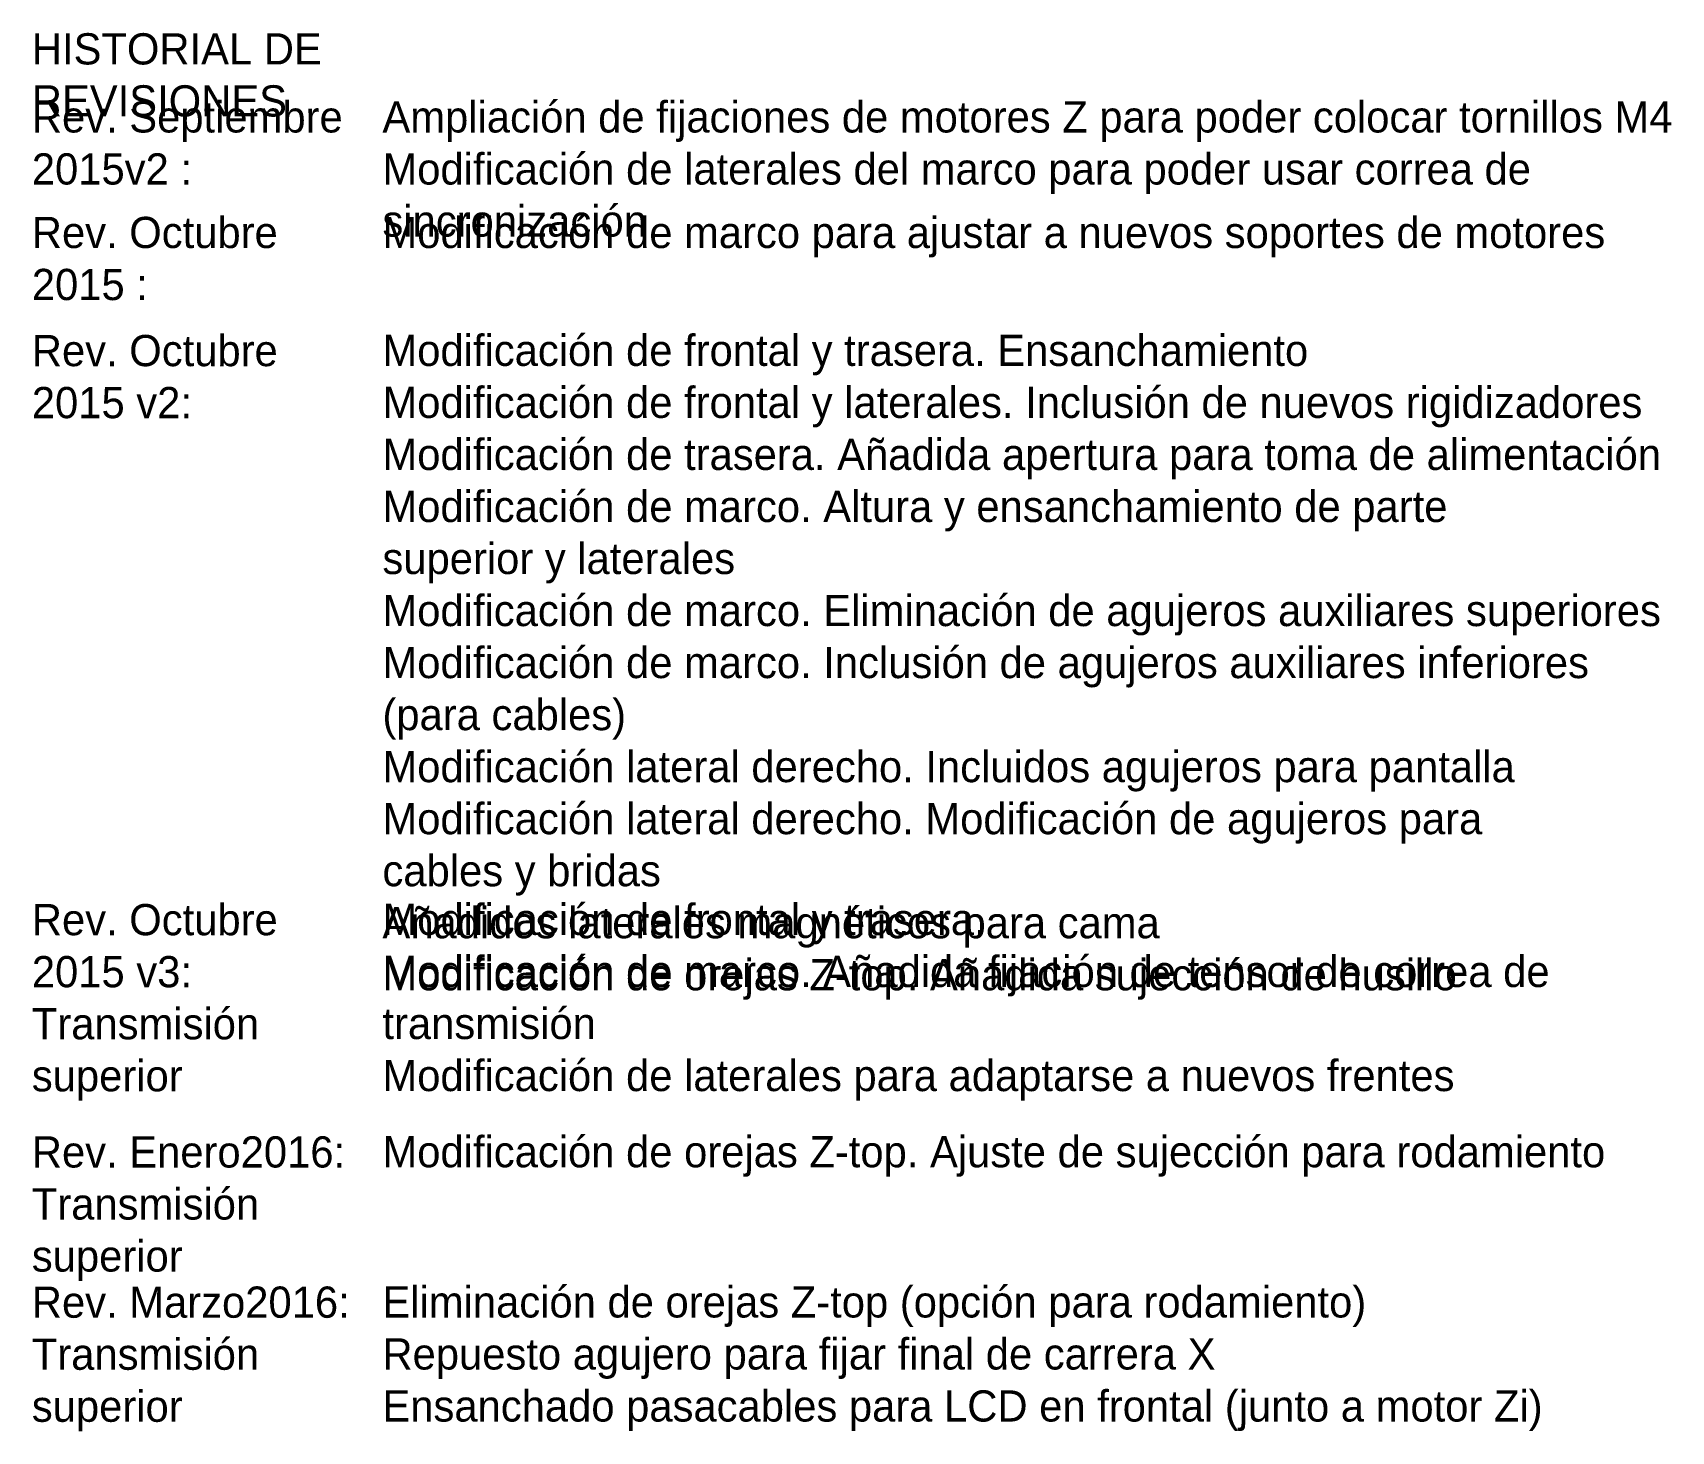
# Model space of a CAD drawing. Extents: x 9182 to 13547, y -879 to 856.
# Drawn here: x 11515 to 13547, y -879 to 856 of the extents above; entities that cross this region are included whole.
import ezdxf

# ---------------------------------------------------------------- set-up
doc = ezdxf.new("R2010")
doc.units = 0
doc.header["$MEASUREMENT"] = 0
doc.layers.add('modificaciones', color=1, linetype='Continuous')
doc.layers.add('Piezas', color=4, linetype='Continuous')
doc.styles.get("Standard").update_dxf_attribs({"font": 'arial.ttf'})

msp = doc.modelspace()

# ---------------------------------------------------------------- texts
at = {"layer": 'modificaciones', "linetype": 'ByBlock', "char_height": 38.712, "attachment_point": 1}
for s, width, insert in [('{\\fAgency FB|b0|i0|c0|p34;Rev. Septiembre 2015v2 : }', 413.727, (11513.9, 770.9)), ('{\\fAgency FB|b0|i0|c0|p34;Ampliación de fijaciones de motores Z para poder colocar tornillos M4\\PModificación de laterales del marco para poder usar correa de sincronización}', 1514.263, (11948.7, 770.9)), ('{\\fAgency FB|b0|i0|c0|p34;Modificación de marco para ajustar a nuevos soportes de motores}', 1514.263, (11948.7, 627.6)), ('{\\fAgency FB|b0|i0|c0|p34;Rev. Octubre 2015 : }', 413.727, (11513.9, 627.6)), ('{\\fAgency FB|b0|i0|c0|p34;Rev. Octubre 2015 v2: }', 413.727, (11513.9, 481.1)), ('{\\fAgency FB|b0|i0|c0|p34;Modificación de frontal y trasera. Ensanchamiento\\PModificación de frontal y laterales. Inclusión de nuevos rigidizadores\\PModificación de trasera. Añadida apertura para toma de alimentación\\PModificación de marco. Altura y ensanchamiento de parte superior y laterales\\PModificación de marco. Eliminación de agujeros auxiliares superiores\\PModificación de marco. Inclusión de agujeros auxiliares inferiores (para cables)\\PModificación lateral derecho. Incluidos agujeros para pantalla \\PModificación lateral derecho. Modificación de agujeros para cables y bridas\\PAñadidos laterales magnéticos para cama\\PModificación de orejas Z-top. Añadida sujección de husillo}', 1514.263, (11948.7, 481.4)), ('{\\fAgency FB|b0|i0|c0|p34;Rev. Octubre 2015 v3: \\PTransmisión superior}', 413.727, (11513.9, -224.7)), ('{\\fAgency FB|b0|i0|c0|p34;Modificación de frontal y trasera. \\PModificación de marco. Añadida fijación de tensor de correa de transmisión\\PModificación de laterales para adaptarse a nuevos frentes}', 1514.263, (11948.7, -224.4)), ('{\\fAgency FB|b0|i0|c0|p34;Rev. Enero2016: \\PTransmisión superior}', 413.727, (11513.9, -512.8)), ('{\\fAgency FB|b0|i0|c0|p34;Modificación de orejas Z-top. Ajuste de sujección para rodamiento}', 1514.263, (11948.7, -512.5)), ('{\\fAgency FB|b0|i0|c0|p34;Rev. Marzo2016: \\PTransmisión superior}', 413.727, (11513.9, -699.1)), ('{\\fAgency FB|b0|i0|c0|p34;Eliminación de orejas Z-top (opción para rodamiento)\\PRepuesto agujero para fijar final de carrera X\\PEnsanchado pasacables para LCD en frontal (junto a motor Zi)}', 1514.263, (11948.7, -698.8))]:
    msp.add_mtext_dynamic_manual_height_columns(s, width=width, gutter_width=387.1, heights=[0], dxfattribs=dict(at, insert=insert))
at = {"layer": 'Piezas', "linetype": 'ByBlock', "insert": (11513.9, 855.3), "char_height": 38.712, "attachment_point": 1}
msp.add_mtext_dynamic_manual_height_columns('{\\fAgency FB|b0|i0|c0|p34;HISTORIAL DE REVISIONES}', width=413.727, gutter_width=387.1, heights=[0], dxfattribs=at)

doc.saveas('drawing.dxf')
